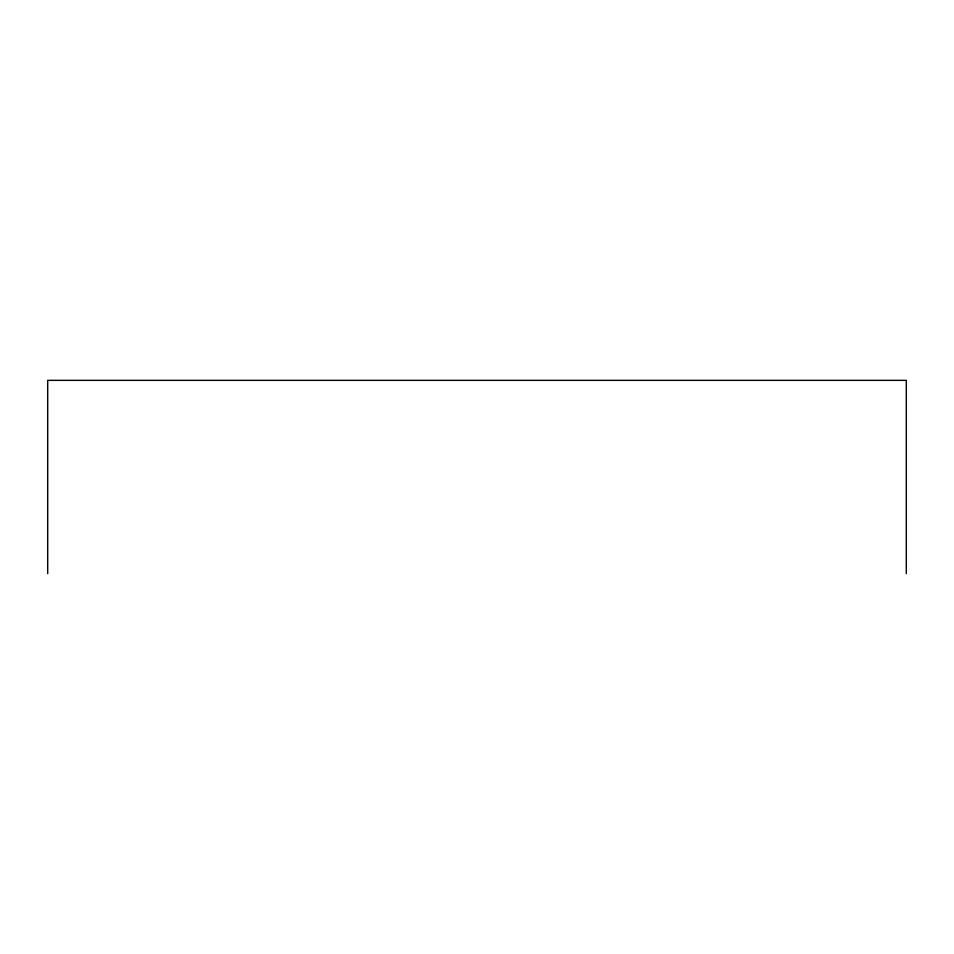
<?xml version="1.0" encoding="UTF-8"?>
<svg xmlns="http://www.w3.org/2000/svg" width="954" height="954" viewBox="0 0 954 954"><rect width="100%" height="100%" fill="white"/><g stroke="black" fill="none" stroke-linecap="round" stroke-linejoin="round"><path stroke-width="1.43" d="M906.3 573.652L906.3 380.348L47.7 380.348L47.7 573.652"/></g></svg>
